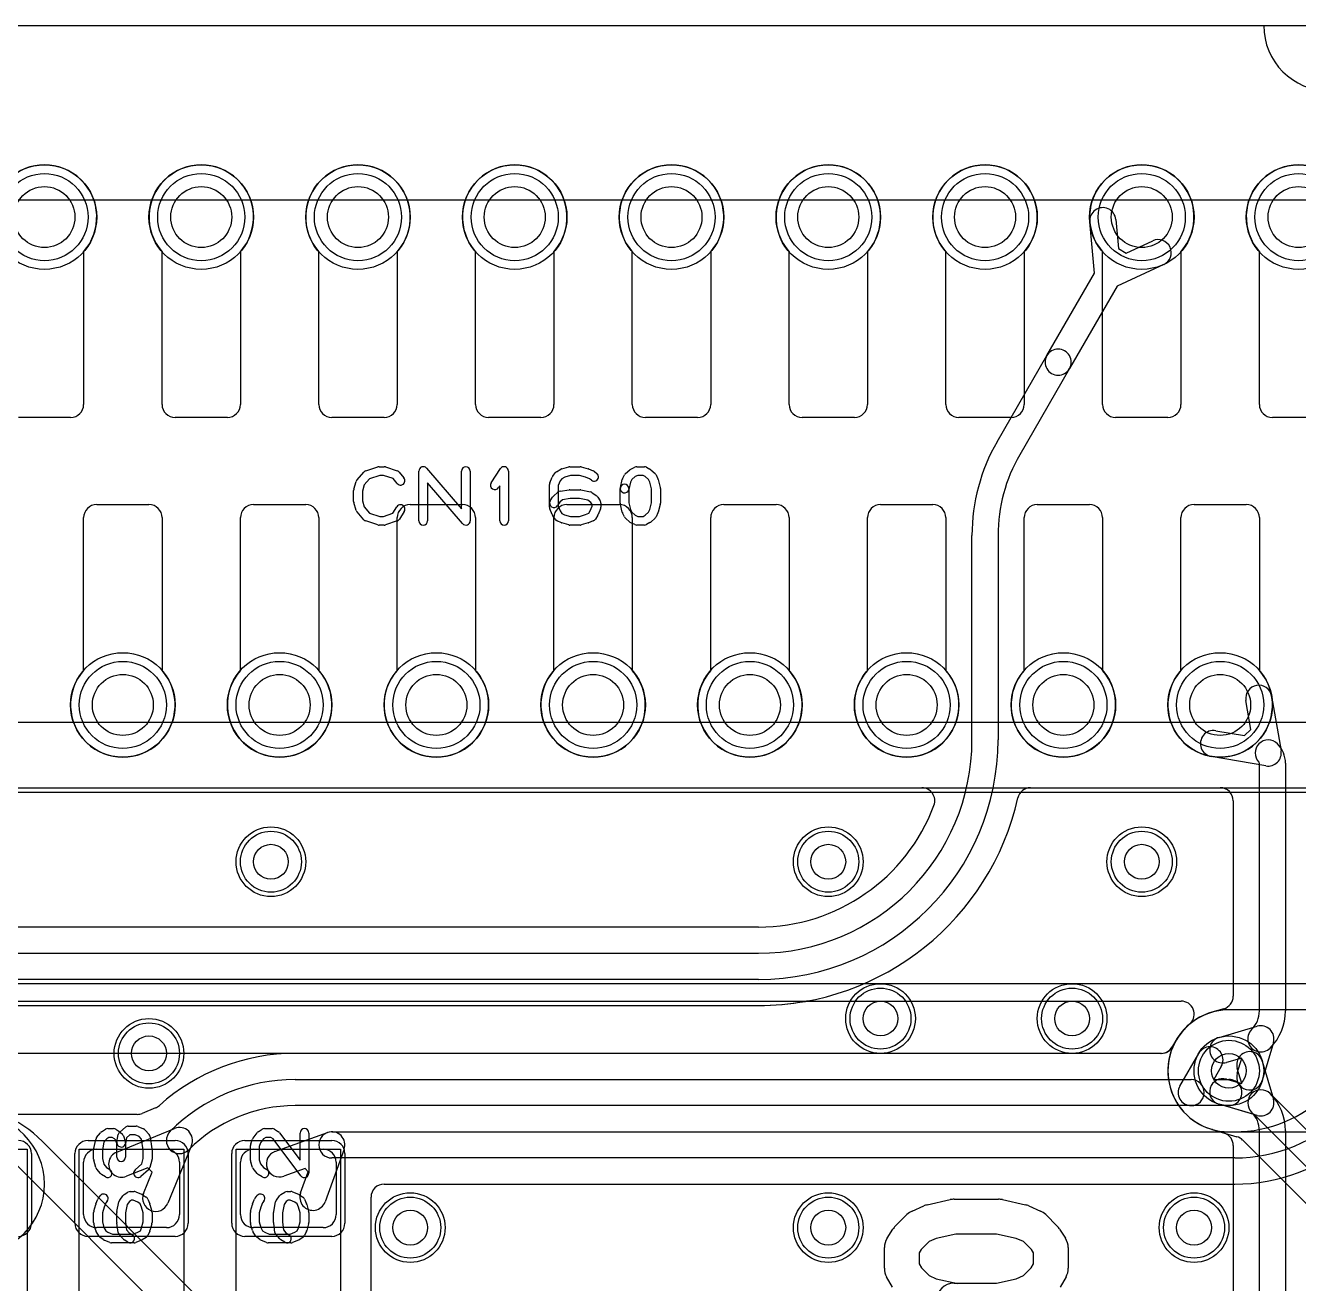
# Model space of a CAD drawing. Extents: x 0 to 20.5, y -0.5 to 20.
# Drawn here: x 7.19 to 14.5, y 12.78 to 20 of the extents above; entities that cross this region are included whole.
import ezdxf

# ---------------------------------------------------------------- set-up
doc = ezdxf.new("R2010")
doc.units = 0
for name, color, linetype in [('Hole', 1, 'CONTINUOUS'), ('L1', 3, 'CONTINUOUS'), ('L2', 3, 'CONTINUOUS'), ('L3', 3, 'CONTINUOUS'), ('L4', 3, 'CONTINUOUS'), ('MetalMask-A', 176, 'CONTINUOUS'), ('Outline', 7, 'CONTINUOUS'), ('PartsArea-A', 111, 'CONTINUOUS'), ('PartsArea-B', 111, 'CONTINUOUS'), ('PartsSilk-A', 221, 'CONTINUOUS'), ('Resist-A', 2, 'CONTINUOUS'), ('Resist-B', 2, 'CONTINUOUS'), ('Silk-A', 140, 'CONTINUOUS')]:
    doc.layers.add(name, color=color, linetype=linetype)

msp = doc.modelspace()

# ---------------------------------------------------------------- linework, layer by layer
at = {"layer": 'Hole'}
for centre, radius in [((7.3, 18.9), 0.175), ((8.2, 18.9), 0.175), ((9.1, 18.9), 0.175), ((10, 18.9), 0.175), ((10.9, 18.9), 0.175), ((11.8, 18.9), 0.175), ((12.7, 18.9), 0.175), ((13.6, 18.9), 0.175), ((14.5, 18.9), 0.175), ((7.75, 16.1), 0.175), ((8.65, 16.1), 0.175), ((9.55, 16.1), 0.175), ((10.45, 16.1), 0.175), ((11.35, 16.1), 0.175), ((12.25, 16.1), 0.175), ((13.15, 16.1), 0.175), ((14.05, 16.1), 0.175), ((8.6, 15.2), 0.1), ((11.8, 15.2), 0.1), ((13.6, 15.2), 0.1), ((12.1, 14.3), 0.1), ((13.2, 14.3), 0.1), ((7.9, 14.1), 0.1), ((14.1, 14), 0.1), ((9.4, 13.1), 0.1), ((11.8, 13.1), 0.1), ((13.9, 13.1), 0.1)]:
    msp.add_circle(centre, radius, dxfattribs=at)
at = {"layer": 'L1'}
for p, q in [((7.525, 18.70157), (7.525, 17.825)), ((7.975, 17.825), (7.975, 18.70157)), ((8.425, 18.70157), (8.425, 17.825)), ((8.875, 17.825), (8.875, 18.70157)), ((9.325, 18.70157), (9.325, 17.825)), ((9.775, 17.825), (9.775, 18.70157)), ((10.225, 18.70157), (10.225, 17.825)), ((10.675, 17.825), (10.675, 18.70157)), ((11.125, 18.70157), (11.125, 17.825)), ((11.575, 17.825), (11.575, 18.70157)), ((12.025, 18.70157), (12.025, 17.825)), ((12.475, 17.825), (12.475, 18.70157)), ((12.925, 18.70157), (12.925, 17.825)), ((13.375, 17.825), (13.375, 18.70157)), ((13.825, 18.70157), (13.825, 17.825)), ((14.275, 17.825), (14.275, 18.70157)), ((7.45, 17.75), (7.15, 17.75)), ((8.35, 17.75), (8.05, 17.75)), ((9.25, 17.75), (8.95, 17.75)), ((10.15, 17.75), (9.85, 17.75)), ((11.05, 17.75), (10.75, 17.75)), ((11.95, 17.75), (11.65, 17.75)), ((12.85, 17.75), (12.55, 17.75)), ((13.75, 17.75), (13.45, 17.75)), ((14.65, 17.75), (14.35, 17.75)), ((7.6, 17.25), (7.9, 17.25)), ((8.5, 17.25), (8.8, 17.25)), ((9.4, 17.25), (9.7, 17.25)), ((10.3, 17.25), (10.6, 17.25)), ((11.2, 17.25), (11.5, 17.25)), ((12.1, 17.25), (12.4, 17.25)), ((13, 17.25), (13.3, 17.25)), ((13.9, 17.25), (14.2, 17.25)), ((7.525, 16.29843), (7.525, 17.175)), ((7.975, 17.175), (7.975, 16.29843)), ((8.425, 16.29843), (8.425, 17.175)), ((8.875, 17.175), (8.875, 16.29843)), ((9.325, 16.29843), (9.325, 17.175)), ((9.775, 17.175), (9.775, 16.29843)), ((10.225, 16.29843), (10.225, 17.175)), ((10.675, 17.175), (10.675, 16.29843)), ((11.125, 16.29843), (11.125, 17.175)), ((11.575, 17.175), (11.575, 16.29843)), ((12.025, 16.29843), (12.025, 17.175)), ((12.475, 17.175), (12.475, 16.29843)), ((12.925, 16.29843), (12.925, 17.175)), ((13.375, 17.175), (13.375, 16.29843)), ((13.825, 16.29843), (13.825, 17.175)), ((14.275, 17.175), (14.275, 16.29843)), ((5.10001, 15.59996), (18.82503, 15.59996)), ((5.10004, 14.4), (13.82606, 14.4)), ((14.9, 14.35004), (14.1, 14.35004)), ((13.7962, 14.17391), (13.7752, 14.13753)), ((13.79685, 14.17501), (13.77521, 14.13752)), ((8.72998, 14.1), (5.10001, 14.1)), ((13.71028, 14.10003), (8.73888, 14.10003)), ((13.71025, 14.10003), (8.73888, 14.10003)), ((13.81854, 13.91249), (13.92679, 14.09999)), ((14.05669, 14.02499), (14.01339, 13.95)), ((8.73888, 13.94999), (13.88348, 13.94999)), ((14.01339, 13.95), (14.1, 13.95)), ((7.83308, 13.75004), (5.8, 13.75004)), ((7.93736, 13.78676), (7.86155, 13.75565)), ((13.88348, 13.79999), (8.73888, 13.79999)), ((14.1, 13.8), (13.88349, 13.79999)), ((7.71458, 13.53315), (8.04652, 13.66937)), ((8.62344, 13.53657), (8.92447, 13.6455)), ((8.94999, 13.64999), (14.13394, 13.64999)), ((7.6, 13.55), (8, 13.55)), ((8.14437, 13.57152), (8.00815, 13.23958)), ((8.5, 13.55), (8.9, 13.55)), ((9.0205, 13.54947), (8.91157, 13.24844)), ((7.525, 13.175), (7.525, 13.475)), ((8.075, 13.475), (8.075, 13.175)), ((8.425, 13.175), (8.425, 13.475)), ((14.13394, 13.49999), (8.94999, 13.49999)), ((8.975, 13.475), (8.975, 13.175)), ((7.89257, 13.44407), (7.77152, 13.39439)), ((7.86939, 13.29652), (7.91907, 13.41757)), ((7.91907, 13.41757), (7.89257, 13.44407)), ((8.79607, 13.43953), (8.67448, 13.39553)), ((8.77053, 13.29948), (8.81453, 13.42107)), ((8.81453, 13.42107), (8.79607, 13.43953)), ((9.25004, 13.34995), (14.13394, 13.34995)), ((9.17504, 12.325), (9.17504, 13.27495)), ((8, 13.1), (7.6, 13.1)), ((8.9, 13.1), (8.5, 13.1))]:
    msp.add_line(p, q, dxfattribs=at)
for centre, radius in [((7.3, 18.9), 0.3), ((8.2, 18.9), 0.3), ((9.1, 18.9), 0.3), ((10, 18.9), 0.3), ((10.9, 18.9), 0.3), ((11.8, 18.9), 0.3), ((12.7, 18.9), 0.3), ((13.6, 18.9), 0.3), ((14.5, 18.9), 0.3), ((7.75, 16.1), 0.3), ((8.65, 16.1), 0.3), ((9.55, 16.1), 0.3), ((10.45, 16.1), 0.3), ((11.35, 16.1), 0.3), ((12.25, 16.1), 0.3), ((13.15, 16.1), 0.3), ((14.05, 16.1), 0.3), ((8.6, 15.2), 0.2), ((11.8, 15.2), 0.2), ((13.6, 15.2), 0.2), ((12.1, 14.3), 0.2), ((13.2, 14.3), 0.2), ((7.9, 14.1), 0.2), ((14.1, 14), 0.2), ((9.4, 13.1), 0.2), ((11.8, 13.1), 0.2), ((13.9, 13.1), 0.2)]:
    msp.add_circle(centre, radius, dxfattribs=at)
for centre, radius, start, end in [((7.3, 18.9), 0.3, -41.409429, -138.590571), ((8.2, 18.9), 0.3, -41.409429, -138.590571), ((9.1, 18.9), 0.3, -41.409429, -138.590571), ((10, 18.9), 0.3, -41.409429, -138.590571), ((10.9, 18.9), 0.3, -41.409429, -138.590571), ((11.8, 18.9), 0.3, -41.409429, -138.590571), ((12.7, 18.9), 0.3, -41.409429, -138.590571), ((13.6, 18.9), 0.3, -41.409429, -138.590571), ((14.5, 18.9), 0.3, -41.409429, -138.590571), ((7.45, 17.825), 0.075, -90, 0), ((8.05, 17.825), 0.075, 180, -90), ((8.35, 17.825), 0.075, -90, 0), ((8.95, 17.825), 0.075, 180, -90), ((9.25, 17.825), 0.075, -90, 0), ((9.85, 17.825), 0.075, 180, -90), ((10.15, 17.825), 0.075, -90, 0), ((10.75, 17.825), 0.075, 180, -90), ((11.05, 17.825), 0.075, -90, 0), ((11.65, 17.825), 0.075, 180, -90), ((11.95, 17.825), 0.075, -90, 0), ((12.55, 17.825), 0.075, 180, -90), ((12.85, 17.825), 0.075, -90, 0), ((13.45, 17.825), 0.075, 180, -90), ((13.75, 17.825), 0.075, -90, 0), ((14.35, 17.825), 0.075, 180, -90), ((7.6, 17.175), 0.075, 90, 180), ((7.9, 17.175), 0.075, 0, 90), ((8.5, 17.175), 0.075, 90, 180), ((8.8, 17.175), 0.075, 0, 90), ((9.4, 17.175), 0.075, 90, 180), ((9.7, 17.175), 0.075, 0, 90), ((10.3, 17.175), 0.075, 90, 180), ((10.6, 17.175), 0.075, 0, 90), ((11.2, 17.175), 0.075, 90, 180), ((11.5, 17.175), 0.075, 0, 90), ((12.1, 17.175), 0.075, 90, 180), ((12.4, 17.175), 0.075, 0, 90), ((13, 17.175), 0.075, 90, 180), ((13.3, 17.175), 0.075, 0, 90), ((13.9, 17.175), 0.075, 90, 180), ((14.2, 17.175), 0.075, 0, 90), ((7.75, 16.1), 0.3, 138.590571, 41.409429), ((8.65, 16.1), 0.3, 138.590571, 41.409429), ((9.55, 16.1), 0.3, 138.590571, 41.409429), ((10.45, 16.1), 0.3, 138.590571, 41.409429), ((11.35, 16.1), 0.3, 138.590571, 41.409429), ((12.25, 16.1), 0.3, 138.590571, 41.409429), ((13.15, 16.1), 0.3, 138.590571, 41.409429), ((14.05, 16.1), 0.3, 138.590571, 41.409429), ((13.82606, 14.325), 0.075, -45, 90), ((14.1, 14), 0.35004, 90, 149.829573), ((14.10001, 14.00001), 0.35005, 130.128517, 149.405657), ((13.82608, 14.32498), 0.07497, -49.869555, -45), ((13.71025, 14.17504), 0.07501, -90, -56.307814), ((13.71028, 14.175), 0.07497, -90, -29.995133), ((13.71027, 14.17501), 0.07497, -56.307813, -29.995133), ((13.73192, 14.2125), 0.07497, -30.978173, -29.485146), ((13.73192, 14.21249), 0.07497, -29.995133, -29.943956), ((13.99054, 14.06042), 0.22505, 149.299525, 149.373749), ((13.73257, 14.2136), 0.07497, -30.70424, -30.173366), ((13.99173, 14.06245), 0.22506, 149.401247, 149.817779), ((13.73356, 14.2153), 0.07497, -30.714714, -29.687058), ((13.99174, 14.06249), 0.075, -30.000728, 150.000728), ((8.73888, 12.93611), 1.16392, 90, 131.981065), ((8.72998, 14.17497), 0.07497, -90, -89.587312), ((8.73888, 12.93612), 1.16391, 90, 90.411541), ((8.73888, 12.93612), 1.01387, 90, 135), ((13.88349, 13.87499), 0.075, 149.999272, -90), ((13.88348, 13.87499), 0.075, -90, 90), ((14.1, 13.875), 0.075, -90, 90.002646), ((14.13394, 14.39836), 0.74837, -90, -44.998917), ((7.83309, 13.82501), 0.07497, -90.007642, -67.690532), ((7.9094, 13.85632), 0.07497, -68.102085, -47.183904), ((8.73888, 12.93612), 0.86387, 90, 135), ((14.13394, 14.39836), 0.89837, -90, -45), ((8.07499, 13.59999), 0.07499, -22.310736, 112.310736), ((8.075, 13.6), 0.075, 135, -45), ((8.94999, 13.57499), 0.075, 90, -90), ((8.94999, 13.57499), 0.075, -19.896937, 109.896937), ((14.13394, 14.39837), 1.04842, -90, -49.205822), ((7.6, 13.475), 0.075, 90, 180), ((7.74305, 13.46377), 0.075, 112.310736, -67.687961), ((8, 13.475), 0.075, 0, 90), ((8.5, 13.475), 0.075, 90, 180), ((8.64896, 13.46605), 0.075, 109.894337, -70.106348), ((8.9, 13.475), 0.075, 0, 90), ((9.25004, 13.27495), 0.075, 90, 180), ((7.93877, 13.26805), 0.075, 157.689264, -22.312039), ((8.84105, 13.27396), 0.075, 160.105663, -19.893652), ((7.6, 13.175), 0.075, 180, -90), ((8, 13.175), 0.075, -90, 0), ((8.5, 13.175), 0.075, 180, -90), ((8.9, 13.175), 0.075, -90, 0)]:
    msp.add_arc(centre, radius, start, end, dxfattribs=at)
at = {"layer": 'L2'}
for p, q in [((1.17497, 15.62496), (18.82503, 15.62496)), ((0.67504, 14.4), (13.82606, 14.4)), ((14.9, 14.35004), (14.1, 14.35004)), ((13.71268, 14.1), (0.675, 14.1)), ((14.292, 14.056), (14.35583, 13.83717)), ((14.17353, 13.92647), (14.148, 14.014)), ((14.086, 13.952), (14.17353, 13.92647)), ((14.33686, 13.8692), (14.33688, 13.8692)), ((14.26283, 13.74417), (14.044, 13.808)), ((14.00563, 13.66292), (14.07098, 13.64384)), ((14.275, 8.19356), (14.275, 13.65644)), ((14.425, 13.65644), (14.425, 8.19356)), ((14.12496, 13.57184), (14.12496, 8.27815))]:
    msp.add_line(p, q, dxfattribs=at)
for centre in [(8.6, 15.2), (11.8, 15.2), (13.6, 15.2), (12.1, 14.3), (13.2, 14.3), (7.9, 14.1), (14.1, 14), (9.4, 13.1), (11.8, 13.1), (13.9, 13.1)]:
    msp.add_circle(centre, 0.2, dxfattribs=at)
for centre, radius, start, end in [((13.82606, 14.325), 0.075, -45, 90), ((14.1, 14), 0.35004, 90, 155.688666), ((14.10001, 14.00001), 0.35005, 130.128517, -106.587305), ((13.82608, 14.32498), 0.07497, -49.869555, -45), ((13.71268, 14.17497), 0.07497, -90, -24.308594), ((14.22, 14.035), 0.075, 16.260205, -163.738689), ((14.065, 13.88), 0.075, 73.739795, -106.261311), ((14.28383, 13.81617), 0.075, 45, -135), ((14.28383, 13.81617), 0.075, -106.260205, 16.260205), ((14.12413, 13.65645), 0.30087, -0.001904, 45), ((6.9, 13.35), 0.40004, -90, 90), ((14.12413, 13.65645), 0.15087, -0.003798, 45.005371), ((13.97928, 13.5925), 0.07497, 73.174847, 73.892945), ((14.06496, 13.88006), 0.22509, -106.513943, -106.237703), ((14.09684, 14.00091), 0.35005, -105.716516, -105.537779), ((13.98299, 13.59142), 0.07497, 73.733376, 74.464025), ((13.98374, 13.59121), 0.07497, 73.191689, 74.328609), ((13.98462, 13.59095), 0.07497, 73.72604, 73.892945), ((14.04997, 13.57187), 0.07497, 33.67523, 73.72604), ((14.04999, 13.57184), 0.07497, 0, 33.702785)]:
    msp.add_arc(centre, radius, start, end, dxfattribs=at)
at = {"layer": 'L3'}
for p, q in [((13.32814, 18.57913), (13.30125, 18.87263)), ((13.45063, 18.88631), (13.46596, 18.71902)), ((13.46596, 18.71902), (13.5103, 18.69343)), ((13.5103, 18.69343), (13.66283, 18.76379)), ((13.05453, 18.10523), (13.32814, 18.57913)), ((13.72567, 18.62759), (13.45804, 18.50414)), ((13.45804, 18.50414), (13.18443, 18.03023)), ((12.76902, 17.6107), (13.05453, 18.10523)), ((13.18443, 18.03023), (12.89892, 17.5357)), ((12.625, 15.9), (12.625, 17.07321)), ((12.775, 17.07321), (12.775, 15.9)), ((14.22632, 15.95989), (14.19783, 16.12544)), ((14.34565, 16.15088), (14.39967, 15.83696)), ((14.02456, 15.95217), (14.19011, 15.92368)), ((14.19011, 15.92368), (14.22632, 15.95989)), ((14.31304, 15.75033), (13.99912, 15.80435)), ((14.275, 14.34356), (14.275, 15.76572)), ((14.425, 15.76572), (14.425, 14.34356)), ((1.17497, 15.62496), (12.33675, 15.62496)), ((12.96126, 15.62496), (14.04999, 15.62496)), ((14.12496, 15.54999), (14.12496, 14.42813)), ((11.4, 14.82504), (4.39001, 14.82504)), ((4.39001, 14.675), (11.4, 14.675)), ((11.4, 14.525), (4.39001, 14.525)), ((11.68196, 14.4), (13.82607, 14.4)), ((4.39001, 14.37496), (11.4, 14.37496)), ((4.39001, 14.37496), (11.4, 14.37496)), ((14.07098, 14.35616), (14.00199, 14.33604)), ((14.044, 14.192), (14.26283, 14.25583)), ((14.35583, 14.16283), (14.292, 13.944)), ((14.33688, 14.1308), (14.33686, 14.1308)), ((13.71268, 14.1), (3.99391, 14.1)), ((14.17353, 14.07353), (14.086, 14.048)), ((14.148, 13.986), (14.17353, 14.07353)), ((14.1, 13.64994), (14.9, 13.64994))]:
    msp.add_line(p, q, dxfattribs=at)
for centre, radius in [((13.6, 18.9), 0.3), ((14.05, 16.1), 0.3), ((8.6, 15.2), 0.2), ((11.8, 15.2), 0.2), ((13.6, 15.2), 0.2), ((12.1, 14.3), 0.2), ((13.2, 14.3), 0.2), ((7.9, 14.1), 0.2), ((14.1, 14), 0.2), ((9.4, 13.1), 0.2), ((11.8, 13.1), 0.2), ((13.9, 13.1), 0.2)]:
    msp.add_circle(centre, radius, dxfattribs=at)
for centre, radius, start, end in [((13.37594, 18.87947), 0.075, 5.232468, -174.765673), ((13.69425, 18.69569), 0.075, -65.232329, 114.763709), ((13.11948, 18.06773), 0.075, -30.000728, 150.000611), ((13.11948, 18.06773), 0.075, 149.999272, -30.000449), ((13.7, 17.07321), 1.075, 150.000533, 180), ((13.7, 17.07321), 0.925, 150.000738, 180), ((14.27174, 16.13816), 0.075, 9.765013, -170.236052), ((14.01184, 15.87826), 0.075, 80.234987, -99.763948), ((11.4, 15.9), 1.225, -90, 0), ((11.4, 15.9), 1.375, -90, 0), ((14.32576, 15.82424), 0.075, 45.005402, -134.995104), ((14.26725, 15.76572), 0.15775, 0, 45.005136), ((14.32576, 15.82424), 0.075, -99.765013, 9.765013), ((14.26725, 15.76572), 0.00775, 0, 45), ((12.33675, 15.54999), 0.07497, -20.487172, 90), ((12.96126, 15.54999), 0.07497, 90, 167.363423), ((14.04999, 15.54999), 0.07497, 0, 90), ((11.40001, 15.9), 1.52504, -90.000376, -12.635941), ((11.40001, 15.90001), 1.07497, -90.000533, -20.488485), ((11.68195, 14.32503), 0.07497, 89.992358, 100.148316), ((13.82607, 14.325), 0.075, -45.010804, 90), ((14.04999, 14.42813), 0.07497, -73.740712, 0), ((11.4, 15.9), 1.52504, -90, -79.850403), ((14.1, 14), 0.35004, 106.259943, 155.688666), ((14.12413, 14.34355), 0.15087, -45, 0.003798), ((14.12413, 14.34355), 0.30087, -45, 0.001904), ((14.1, 13.99999), 0.35005, 130.126211, -90), ((13.82608, 14.32497), 0.07497, -49.869555, -45), ((14.28383, 14.18383), 0.075, -16.260205, 106.260205), ((14.065, 14.12), 0.075, 106.260205, -73.738689), ((14.28383, 14.18383), 0.075, 134.989196, -45), ((13.71268, 14.17497), 0.07497, -90, -24.308594), ((14.22, 13.965), 0.075, 163.739795, -16.261311), ((6.9, 13.35), 0.40004, -90, 90)]:
    msp.add_arc(centre, radius, start, end, dxfattribs=at)
at = {"layer": 'L4'}
for p, q in [((7.525, 18.70157), (7.525, 17.825)), ((7.975, 17.825), (7.975, 18.70157)), ((8.425, 18.70157), (8.425, 17.825)), ((8.875, 17.825), (8.875, 18.70157)), ((9.325, 18.70157), (9.325, 17.825)), ((9.775, 17.825), (9.775, 18.70157)), ((10.225, 18.70157), (10.225, 17.825)), ((10.675, 17.825), (10.675, 18.70157)), ((11.125, 18.70157), (11.125, 17.825)), ((11.575, 17.825), (11.575, 18.70157)), ((12.025, 18.70157), (12.025, 17.825)), ((12.475, 17.825), (12.475, 18.70157)), ((12.925, 18.70157), (12.925, 17.825)), ((13.375, 17.825), (13.375, 18.70157)), ((13.825, 18.70157), (13.825, 17.825)), ((14.275, 17.825), (14.275, 18.70157)), ((7.45, 17.75), (7.15, 17.75)), ((8.35, 17.75), (8.05, 17.75)), ((9.25, 17.75), (8.95, 17.75)), ((10.15, 17.75), (9.85, 17.75)), ((11.05, 17.75), (10.75, 17.75)), ((11.95, 17.75), (11.65, 17.75)), ((12.85, 17.75), (12.55, 17.75)), ((13.75, 17.75), (13.45, 17.75)), ((14.65, 17.75), (14.35, 17.75)), ((7.6, 17.25), (7.9, 17.25)), ((8.5, 17.25), (8.8, 17.25)), ((9.4, 17.25), (9.7, 17.25)), ((10.3, 17.25), (10.6, 17.25)), ((11.2, 17.25), (11.5, 17.25)), ((12.1, 17.25), (12.4, 17.25)), ((13, 17.25), (13.3, 17.25)), ((13.9, 17.25), (14.2, 17.25)), ((7.525, 16.29843), (7.525, 17.175)), ((7.975, 17.175), (7.975, 16.29843)), ((8.425, 16.29843), (8.425, 17.175)), ((8.875, 17.175), (8.875, 16.29843)), ((9.325, 16.29843), (9.325, 17.175)), ((9.775, 17.175), (9.775, 16.29843)), ((10.225, 16.29843), (10.225, 17.175)), ((10.675, 17.175), (10.675, 16.29843)), ((11.125, 16.29843), (11.125, 17.175)), ((11.575, 17.175), (11.575, 16.29843)), ((12.025, 16.29843), (12.025, 17.175)), ((12.475, 17.175), (12.475, 16.29843)), ((12.925, 16.29843), (12.925, 17.175)), ((13.375, 17.175), (13.375, 16.29843)), ((13.825, 16.29843), (13.825, 17.175)), ((14.275, 17.175), (14.275, 16.29843)), ((1.17497, 15.59996), (18.82503, 15.59996)), ((0.67504, 14.4), (13.82606, 14.4)), ((14.9, 14.35004), (14.1, 14.35004)), ((13.71268, 14.1), (0.675, 14.1)), ((14.292, 14.056), (14.35046, 13.8556)), ((14.17354, 13.92646), (14.148, 14.014)), ((14.086, 13.952), (14.17354, 13.92646)), ((14.35046, 13.8556), (15.6735, 12.53255)), ((14.2444, 13.74954), (14.044, 13.808)), ((15.56744, 12.42649), (14.2444, 13.74954)), ((13.34856, 7.53434), (7.2879, 13.595)), ((14.00369, 13.66347), (14.14648, 13.62181)), ((14.17961, 13.60213), (16.79798, 10.98377)), ((7.14645, 13.45355), (13.20711, 7.39289))]:
    msp.add_line(p, q, dxfattribs=at)
for centre, radius in [((7.3, 18.9), 0.3), ((8.2, 18.9), 0.3), ((9.1, 18.9), 0.3), ((10, 18.9), 0.3), ((10.9, 18.9), 0.3), ((11.8, 18.9), 0.3), ((12.7, 18.9), 0.3), ((13.6, 18.9), 0.3), ((14.5, 18.9), 0.3), ((7.75, 16.1), 0.3), ((8.65, 16.1), 0.3), ((9.55, 16.1), 0.3), ((10.45, 16.1), 0.3), ((11.35, 16.1), 0.3), ((12.25, 16.1), 0.3), ((13.15, 16.1), 0.3), ((14.05, 16.1), 0.3), ((8.6, 15.2), 0.2), ((11.8, 15.2), 0.2), ((13.6, 15.2), 0.2), ((12.1, 14.3), 0.2), ((13.2, 14.3), 0.2), ((7.9, 14.1), 0.2), ((14.1, 14), 0.2), ((9.4, 13.1), 0.2), ((11.8, 13.1), 0.2), ((13.9, 13.1), 0.2)]:
    msp.add_circle(centre, radius, dxfattribs=at)
for centre, radius, start, end in [((7.3, 18.9), 0.3, -41.409429, -138.590571), ((8.2, 18.9), 0.3, -41.409429, -138.590571), ((9.1, 18.9), 0.3, -41.409429, -138.590571), ((10, 18.9), 0.3, -41.409429, -138.590571), ((10.9, 18.9), 0.3, -41.409429, -138.590571), ((11.8, 18.9), 0.3, -41.409429, -138.590571), ((12.7, 18.9), 0.3, -41.409429, -138.590571), ((13.6, 18.9), 0.3, -41.409429, -138.590571), ((14.5, 18.9), 0.3, -41.409429, -138.590571), ((7.45, 17.825), 0.075, -90, 0), ((8.05, 17.825), 0.075, 180, -90), ((8.35, 17.825), 0.075, -90, 0), ((8.95, 17.825), 0.075, 180, -90), ((9.25, 17.825), 0.075, -90, 0), ((9.85, 17.825), 0.075, 180, -90), ((10.15, 17.825), 0.075, -90, 0), ((10.75, 17.825), 0.075, 180, -90), ((11.05, 17.825), 0.075, -90, 0), ((11.65, 17.825), 0.075, 180, -90), ((11.95, 17.825), 0.075, -90, 0), ((12.55, 17.825), 0.075, 180, -90), ((12.85, 17.825), 0.075, -90, 0), ((13.45, 17.825), 0.075, 180, -90), ((13.75, 17.825), 0.075, -90, 0), ((14.35, 17.825), 0.075, 180, -90), ((7.6, 17.175), 0.075, 90, 180), ((7.9, 17.175), 0.075, 0, 90), ((8.5, 17.175), 0.075, 90, 180), ((8.8, 17.175), 0.075, 0, 90), ((9.4, 17.175), 0.075, 90, 180), ((9.7, 17.175), 0.075, 0, 90), ((10.3, 17.175), 0.075, 90, 180), ((10.6, 17.175), 0.075, 0, 90), ((11.2, 17.175), 0.075, 90, 180), ((11.5, 17.175), 0.075, 0, 90), ((12.1, 17.175), 0.075, 90, 180), ((12.4, 17.175), 0.075, 0, 90), ((13, 17.175), 0.075, 90, 180), ((13.3, 17.175), 0.075, 0, 90), ((13.9, 17.175), 0.075, 90, 180), ((14.2, 17.175), 0.075, 0, 90), ((7.75, 16.1), 0.3, 138.590571, 41.409429), ((8.65, 16.1), 0.3, 138.590571, 41.409429), ((9.55, 16.1), 0.3, 138.590571, 41.409429), ((10.45, 16.1), 0.3, 138.590571, 41.409429), ((11.35, 16.1), 0.3, 138.590571, 41.409429), ((12.25, 16.1), 0.3, 138.590571, 41.409429), ((13.15, 16.1), 0.3, 138.590571, 41.409429), ((14.05, 16.1), 0.3, 138.590571, 41.409429), ((13.82606, 14.325), 0.075, -45, 90), ((14.1, 14), 0.35004, 90, 155.688666), ((14.10001, 14.00001), 0.35005, 130.128517, -106.587305), ((13.82608, 14.32498), 0.07497, -49.869555, -45), ((13.71268, 14.17497), 0.07497, -90, -24.308594), ((14.22, 14.035), 0.075, 16.260205, -163.73698), ((14.065, 13.88), 0.075, 73.739795, -106.26302), ((6.7929, 13.1), 0.70004, 45, 90.000818), ((13.97928, 13.5925), 0.07497, 73.406896, 73.892945), ((14.06497, 13.88009), 0.22511, -106.591491, -106.241879), ((13.98104, 13.59199), 0.07497, 73.382741, 73.757525), ((14.10258, 13.99928), 0.35007, -106.615373, -106.408752), ((14.12603, 13.54968), 0.07497, 44.994596, 74.171125), ((14.1266, 13.54912), 0.07497, 45, 45.605253)]:
    msp.add_arc(centre, radius, start, end, dxfattribs=at)
at = {"layer": 'MetalMask-A'}
for p, q in [((7.6, 13.55), (8, 13.55)), ((8.5, 13.55), (8.9, 13.55)), ((7.525, 13.175), (7.525, 13.475)), ((8.075, 13.475), (8.075, 13.175)), ((8.425, 13.175), (8.425, 13.475)), ((8.975, 13.475), (8.975, 13.175)), ((8, 13.1), (7.6, 13.1)), ((8.9, 13.1), (8.5, 13.1))]:
    msp.add_line(p, q, dxfattribs=at)
for centre, start, end in [((7.6, 13.475), 90, 180), ((8, 13.475), 0, 90), ((8.5, 13.475), 90, 180), ((8.9, 13.475), 0, 90), ((7.6, 13.175), 180, -90), ((8, 13.175), -90, 0), ((8.5, 13.175), 180, -90), ((8.9, 13.175), -90, 0)]:
    msp.add_arc(centre, 0.075, start, end, dxfattribs=at)
at = {"layer": 'Outline'}
msp.add_line((5.7, 20), (14.3, 20), dxfattribs=at)
msp.add_arc((14.675, 20), 0.375, 180, 0, dxfattribs=at)
at = {"layer": 'PartsArea-A'}
for p, q in [((1, 20), (19, 20)), ((20, 14.5), (0, 14.5)), ((6.6, 13.55), (7.2, 13.55)), ((7.2, 13.55), (7.2, 12.25)), ((7.5, 12.25), (7.5, 13.55)), ((7.5, 13.55), (8.1, 13.55)), ((8.1, 13.55), (8.1, 12.25)), ((8.4, 12.25), (8.4, 13.55)), ((8.4, 13.55), (9, 13.55)), ((9, 13.55), (9, 12.25))]:
    msp.add_line(p, q, dxfattribs=at)
at = {"layer": 'PartsArea-B'}
for p, q in [((1, 20), (19, 20)), ((20, 14.5), (0, 14.5))]:
    msp.add_line(p, q, dxfattribs=at)
at = {"layer": 'PartsSilk-A'}
for p, q in [((9.09508, 17.39239), (9.13397, 17.43683)), ((9.16702, 17.39868), (9.13618, 17.36344)), ((9.14516, 17.44418), (9.2146, 17.4664)), ((9.22612, 17.41759), (9.16702, 17.39868)), ((9.22222, 17.46759), (9.25, 17.46759)), ((9.24594, 17.41759), (9.22612, 17.41759)), ((9.30202, 17.3989), (9.24594, 17.41759)), ((9.2579, 17.46631), (9.32457, 17.44409)), ((9.32523, 17.37104), (9.30202, 17.3989)), ((9.33588, 17.43637), (9.36365, 17.40304)), ((9.45, 17.15741), (9.45, 17.44259)), ((9.49398, 17.45886), (9.69444, 17.22499)), ((9.69444, 17.22499), (9.69444, 17.44259)), ((9.74444, 17.44259), (9.74444, 17.15741)), ((9.86513, 17.3747), (9.91791, 17.45618)), ((9.96389, 17.44259), (9.96389, 17.15741)), ((10.20192, 17.37442), (10.21581, 17.40776)), ((10.21889, 17.41315), (10.23278, 17.43167)), ((10.24004, 17.43818), (10.26504, 17.45299)), ((10.2698, 17.39769), (10.26077, 17.38565)), ((10.28775, 17.40833), (10.2698, 17.39769)), ((10.27091, 17.45552), (10.3098, 17.46663)), ((10.32017, 17.41759), (10.28775, 17.40833)), ((10.31667, 17.46759), (10.375, 17.46759)), ((10.3715, 17.41759), (10.32017, 17.41759)), ((10.40579, 17.40779), (10.3715, 17.41759)), ((10.38187, 17.46663), (10.42076, 17.45552)), ((10.42895, 17.39853), (10.40579, 17.40779)), ((10.42317, 17.45469), (10.45095, 17.44358)), ((10.43994, 17.38974), (10.42895, 17.39853)), ((10.45729, 17.43989), (10.47118, 17.42878)), ((10.61931, 17.39822), (10.63042, 17.42044)), ((10.63617, 17.42795), (10.66117, 17.45017)), ((10.6666, 17.45384), (10.68882, 17.46495)), ((10.69192, 17.4106), (10.67299, 17.39377)), ((10.7059, 17.41759), (10.69192, 17.4106)), ((10.7, 17.46759), (10.74444, 17.46759)), ((10.7378, 17.41759), (10.7059, 17.41759)), ((10.74923, 17.41106), (10.7378, 17.41759)), ((10.76868, 17.39377), (10.74923, 17.41106)), ((10.75684, 17.4643), (10.77629, 17.45319)), ((10.7805, 17.45017), (10.8055, 17.42795)), ((10.81125, 17.42044), (10.82236, 17.39822)), ((9.075, 17.26852), (9.075, 17.33148)), ((9.07614, 17.33894), (9.09003, 17.38339)), ((9.13618, 17.36344), (9.125, 17.32766)), ((9.125, 17.32766), (9.125, 17.27234)), ((9.70046, 17.14114), (9.5, 17.37501)), ((9.5, 17.37501), (9.5, 17.15741)), ((9.91389, 17.35801), (9.90709, 17.34752)), ((9.91389, 17.15741), (9.91389, 17.35801)), ((10.2, 17.23519), (10.2, 17.36481)), ((10.26077, 17.38565), (10.25, 17.35981)), ((10.25, 17.35981), (10.25, 17.24019)), ((10.26041, 17.32661), (10.31319, 17.33402)), ((10.31667, 17.33426), (10.375, 17.33426)), ((10.3799, 17.33377), (10.43546, 17.32266)), ((10.60556, 17.25741), (10.60556, 17.34259)), ((10.60631, 17.34865), (10.61742, 17.3931)), ((10.66526, 17.37831), (10.65481, 17.33653)), ((10.65556, 17.34259), (10.65556, 17.26049)), ((10.67299, 17.39377), (10.66526, 17.37831)), ((10.77641, 17.37831), (10.76868, 17.39377)), ((10.78611, 17.33951), (10.77641, 17.37831)), ((10.78611, 17.26049), (10.78611, 17.33951)), ((10.82425, 17.3931), (10.83536, 17.34865)), ((10.83611, 17.34259), (10.83611, 17.25741)), ((9.09003, 17.21661), (9.07614, 17.26106)), ((9.125, 17.27234), (9.13618, 17.23656)), ((10.2038, 17.27066), (10.21769, 17.29288)), ((10.22228, 17.29832), (10.24728, 17.32054)), ((10.25818, 17.26333), (10.2462, 17.24416)), ((10.27485, 17.27814), (10.25818, 17.26333)), ((10.31842, 17.28426), (10.27485, 17.27814)), ((10.37252, 17.28426), (10.31842, 17.28426)), ((10.42017, 17.27473), (10.37252, 17.28426)), ((10.43687, 17.26236), (10.42017, 17.27473)), ((10.44444, 17.25024), (10.43687, 17.26236)), ((10.44444, 17.24019), (10.44444, 17.25024)), ((10.44544, 17.31824), (10.47044, 17.29972)), ((10.47676, 17.29287), (10.49064, 17.27065)), ((10.49444, 17.25741), (10.49444, 17.23519)), ((10.61742, 17.2069), (10.60631, 17.25135)), ((10.65556, 17.26049), (10.66526, 17.22169)), ((10.77641, 17.22169), (10.78611, 17.26049)), ((10.83536, 17.25135), (10.82425, 17.2069)), ((9.13397, 17.16317), (9.09508, 17.20761)), ((9.13618, 17.23656), (9.16702, 17.20132)), ((9.16702, 17.20132), (9.22612, 17.18241)), ((9.22612, 17.18241), (9.24594, 17.18241)), ((9.24594, 17.18241), (9.30023, 17.2005)), ((9.30023, 17.2005), (9.32324, 17.23732)), ((9.36564, 17.21082), (9.33787, 17.16638)), ((10.21581, 17.19224), (10.20192, 17.22558)), ((10.23158, 17.16638), (10.21769, 17.1886)), ((10.25, 17.24019), (10.26118, 17.21336)), ((10.26118, 17.21336), (10.26992, 17.19937)), ((10.26992, 17.19937), (10.28633, 17.19208)), ((10.28633, 17.19208), (10.32017, 17.18241)), ((10.32017, 17.18241), (10.3715, 17.18241)), ((10.3715, 17.18241), (10.40579, 17.19221)), ((10.40579, 17.19221), (10.4248, 17.19981)), ((10.4248, 17.19981), (10.43327, 17.21336)), ((10.43327, 17.21336), (10.44444, 17.24019)), ((10.47676, 17.1886), (10.46287, 17.16638)), ((10.49252, 17.22558), (10.47864, 17.19224)), ((10.63042, 17.17956), (10.61931, 17.20178)), ((10.66526, 17.22169), (10.67299, 17.20623)), ((10.67299, 17.20623), (10.69192, 17.1894)), ((10.69192, 17.1894), (10.7059, 17.18241)), ((10.7059, 17.18241), (10.7378, 17.18241)), ((10.7378, 17.18241), (10.74923, 17.18894)), ((10.74923, 17.18894), (10.76868, 17.20623)), ((10.76868, 17.20623), (10.77641, 17.22169)), ((10.82236, 17.20178), (10.81125, 17.17956)), ((9.2146, 17.1336), (9.14516, 17.15582)), ((9.25, 17.13241), (9.22222, 17.13241)), ((9.32457, 17.15591), (9.2579, 17.13369)), ((10.26763, 17.14567), (10.24263, 17.15678)), ((10.3098, 17.13337), (10.27091, 17.14448)), ((10.375, 17.13241), (10.31667, 17.13241)), ((10.42076, 17.14448), (10.38187, 17.13337)), ((10.45095, 17.15642), (10.42317, 17.14531)), ((10.66117, 17.14983), (10.63617, 17.17205)), ((10.68882, 17.13505), (10.6666, 17.14616)), ((10.74444, 17.13241), (10.7, 17.13241)), ((10.77629, 17.14681), (10.75684, 17.1357)), ((10.8055, 17.17205), (10.7805, 17.14983)), ((7.66296, 13.66806), (7.6963, 13.66806)), ((7.73215, 13.64838), (7.76548, 13.67615)), ((7.78148, 13.68194), (7.82593, 13.68194)), ((7.83554, 13.68002), (7.86887, 13.66614)), ((8.56296, 13.66806), (8.60741, 13.66806)), ((7.58295, 13.55376), (7.59406, 13.60654)), ((7.599, 13.61701), (7.62122, 13.64479)), ((7.62749, 13.65037), (7.64971, 13.66426)), ((7.6576, 13.61023), (7.64176, 13.59042)), ((7.67013, 13.61806), (7.6576, 13.61023)), ((7.68913, 13.61806), (7.67013, 13.61806)), ((7.70285, 13.60948), (7.68913, 13.61806)), ((7.70803, 13.6043), (7.70285, 13.60948)), ((7.71574, 13.5831), (7.70803, 13.6043)), ((7.70955, 13.66426), (7.73177, 13.65037)), ((7.71613, 13.59188), (7.72354, 13.63355)), ((7.7362, 13.64685), (7.74731, 13.63574)), ((7.75313, 13.6266), (7.76424, 13.59604)), ((7.77117, 13.61581), (7.76535, 13.58312)), ((7.79053, 13.63194), (7.77117, 13.61581)), ((7.82093, 13.63194), (7.79053, 13.63194)), ((7.84437, 13.62218), (7.82093, 13.63194)), ((7.85795, 13.60691), (7.84437, 13.62218)), ((7.86759, 13.54662), (7.85795, 13.60691)), ((7.87795, 13.65967), (7.90017, 13.63467)), ((7.90617, 13.62201), (7.91728, 13.55256)), ((8.4842, 13.58011), (8.49531, 13.60789)), ((8.4983, 13.61331), (8.52052, 13.64387)), ((8.52749, 13.65037), (8.54971, 13.66426)), ((8.55811, 13.61054), (8.54057, 13.58643)), ((8.57013, 13.61806), (8.55811, 13.61054)), ((8.60024, 13.61806), (8.57013, 13.61806)), ((8.61244, 13.61043), (8.60024, 13.61806)), ((8.77261, 13.39747), (8.61244, 13.61043)), ((8.62066, 13.66426), (8.64288, 13.65037)), ((8.64961, 13.6442), (8.76759, 13.48733)), ((8.76759, 13.48733), (8.76759, 13.64306)), ((8.81759, 13.64306), (8.81759, 13.4125)), ((7.58241, 13.49306), (7.58241, 13.54861)), ((7.64176, 13.59042), (7.63241, 13.54601)), ((7.63241, 13.54601), (7.63241, 13.49634)), ((7.71574, 13.50417), (7.71574, 13.5831)), ((7.76574, 13.5875), (7.76574, 13.50417)), ((7.86759, 13.49634), (7.86759, 13.54662)), ((7.91759, 13.54861), (7.91759, 13.49306)), ((8.48241, 13.48472), (8.48241, 13.57083)), ((8.54057, 13.58643), (8.53241, 13.56602)), ((8.53241, 13.56602), (8.53241, 13.48912)), ((7.59436, 13.44495), (7.58325, 13.48662)), ((7.63241, 13.49634), (7.64115, 13.46356)), ((7.64115, 13.46356), (7.65704, 13.44568)), ((7.82058, 13.43131), (7.85929, 13.46519)), ((7.85929, 13.46519), (7.86759, 13.49634)), ((7.91675, 13.48662), (7.90564, 13.44495)), ((8.49503, 13.44563), (8.48392, 13.47618)), ((8.53241, 13.48912), (8.54061, 13.46658)), ((8.54061, 13.46658), (8.5576, 13.44533)), ((7.62205, 13.40978), (7.59983, 13.43478)), ((7.64971, 13.3913), (7.62749, 13.40519)), ((7.65704, 13.44568), (7.67621, 13.4337)), ((7.89794, 13.43258), (7.8535, 13.39369)), ((8.52122, 13.41077), (8.499, 13.43855)), ((8.54971, 13.3913), (8.52749, 13.40519)), ((8.5576, 13.44533), (8.57621, 13.4337)), ((7.75713, 13.28926), (7.77935, 13.30314)), ((7.79259, 13.30694), (7.81481, 13.30694)), ((7.82442, 13.30502), (7.85776, 13.29114)), ((8.65713, 13.28926), (8.67935, 13.30314)), ((8.69259, 13.30694), (8.71481, 13.30694)), ((8.72442, 13.30502), (8.75776, 13.29114)), ((7.58337, 13.19437), (7.59448, 13.23326)), ((7.59531, 13.23567), (7.60642, 13.26345)), ((7.61011, 13.26979), (7.62122, 13.28368)), ((7.65147, 13.24145), (7.64221, 13.21829)), ((7.66026, 13.25244), (7.65147, 13.24145)), ((7.71623, 13.1924), (7.72734, 13.24796)), ((7.73176, 13.25794), (7.75028, 13.28294)), ((7.77527, 13.23267), (7.76574, 13.18502)), ((7.78764, 13.24937), (7.77527, 13.23267)), ((7.79976, 13.25694), (7.78764, 13.24937)), ((7.80981, 13.25694), (7.79976, 13.25694)), ((7.83664, 13.24577), (7.80981, 13.25694)), ((7.85019, 13.2373), (7.83664, 13.24577)), ((7.85779, 13.21829), (7.85019, 13.2373)), ((7.8614, 13.28926), (7.88362, 13.27537)), ((7.89358, 13.26345), (7.90469, 13.23567)), ((7.90552, 13.23326), (7.91663, 13.19437)), ((8.48337, 13.19437), (8.49448, 13.23326)), ((8.49531, 13.23567), (8.50642, 13.26345)), ((8.51011, 13.26979), (8.52122, 13.28368)), ((8.55147, 13.24145), (8.54221, 13.21829)), ((8.56026, 13.25244), (8.55147, 13.24145)), ((8.61623, 13.1924), (8.62734, 13.24796)), ((8.63176, 13.25794), (8.65028, 13.28294)), ((8.67527, 13.23267), (8.66574, 13.18502)), ((8.68764, 13.24937), (8.67527, 13.23267)), ((8.69976, 13.25694), (8.68764, 13.24937)), ((8.70981, 13.25694), (8.69976, 13.25694)), ((8.73664, 13.24577), (8.70981, 13.25694)), ((8.75019, 13.2373), (8.73664, 13.24577)), ((8.75779, 13.21829), (8.75019, 13.2373)), ((8.7614, 13.28926), (8.78362, 13.27537)), ((8.79358, 13.26345), (8.80469, 13.23567)), ((8.80552, 13.23326), (8.81663, 13.19437)), ((7.58241, 13.12917), (7.58241, 13.1875)), ((7.64221, 13.21829), (7.63241, 13.184)), ((7.63241, 13.184), (7.63241, 13.13267)), ((7.71574, 13.12917), (7.71574, 13.1875)), ((7.76574, 13.18502), (7.76574, 13.13092)), ((7.86759, 13.184), (7.85779, 13.21829)), ((7.86759, 13.13267), (7.86759, 13.184)), ((7.91759, 13.1875), (7.91759, 13.12917)), ((8.48241, 13.12917), (8.48241, 13.1875)), ((8.54221, 13.21829), (8.53241, 13.184)), ((8.53241, 13.184), (8.53241, 13.13267)), ((8.61574, 13.12917), (8.61574, 13.1875)), ((8.66574, 13.18502), (8.66574, 13.13092)), ((8.76759, 13.184), (8.75779, 13.21829)), ((8.76759, 13.13267), (8.76759, 13.184)), ((8.81759, 13.1875), (8.81759, 13.12917)), ((7.59448, 13.08341), (7.58337, 13.1223)), ((7.63241, 13.13267), (7.64167, 13.10025)), ((7.64167, 13.10025), (7.65231, 13.0823)), ((7.72339, 13.07291), (7.71598, 13.12569)), ((7.76574, 13.13092), (7.77186, 13.08735)), ((7.77186, 13.08735), (7.78667, 13.07068)), ((7.85063, 13.08242), (7.85792, 13.09883)), ((7.85792, 13.09883), (7.86759, 13.13267)), ((7.91663, 13.1223), (7.90552, 13.08341)), ((8.49448, 13.08341), (8.48337, 13.1223)), ((8.53241, 13.13267), (8.54167, 13.10025)), ((8.54167, 13.10025), (8.55231, 13.0823)), ((8.62339, 13.07291), (8.61598, 13.12569)), ((8.66574, 13.13092), (8.67186, 13.08735)), ((8.67186, 13.08735), (8.68667, 13.07068)), ((8.75063, 13.08242), (8.75792, 13.09883)), ((8.75792, 13.09883), (8.76759, 13.13267)), ((8.81663, 13.1223), (8.80552, 13.08341)), ((7.61182, 13.05254), (7.59701, 13.07754)), ((7.63685, 13.03139), (7.61833, 13.04528)), ((7.67558, 13.01442), (7.64224, 13.02831)), ((7.65231, 13.0823), (7.66435, 13.07327)), ((7.66435, 13.07327), (7.69019, 13.0625)), ((7.81481, 13.0125), (7.68519, 13.0125)), ((7.69019, 13.0625), (7.80981, 13.0625)), ((7.75168, 13.03478), (7.72946, 13.05978)), ((7.77934, 13.0163), (7.75712, 13.03019)), ((7.78667, 13.07068), (7.80584, 13.0587)), ((7.80981, 13.0625), (7.83664, 13.07368)), ((7.85776, 13.02831), (7.82442, 13.01442)), ((7.83664, 13.07368), (7.85063, 13.08242)), ((7.88362, 13.04408), (7.8614, 13.03019)), ((7.90433, 13.08013), (7.89322, 13.05513)), ((8.51182, 13.05254), (8.49701, 13.07754)), ((8.53685, 13.03139), (8.51833, 13.04528)), ((8.57558, 13.01442), (8.54224, 13.02831)), ((8.55231, 13.0823), (8.56435, 13.07327)), ((8.56435, 13.07327), (8.59019, 13.0625)), ((8.71481, 13.0125), (8.58519, 13.0125)), ((8.59019, 13.0625), (8.70981, 13.0625)), ((8.65168, 13.03478), (8.62946, 13.05978)), ((8.67934, 13.0163), (8.65712, 13.03019)), ((8.68667, 13.07068), (8.70584, 13.0587)), ((8.70981, 13.0625), (8.73664, 13.07368)), ((8.75776, 13.02831), (8.72442, 13.01442)), ((8.73664, 13.07368), (8.75063, 13.08242)), ((8.78362, 13.04408), (8.7614, 13.03019)), ((8.80433, 13.08013), (8.79322, 13.05513))]:
    msp.add_line(p, q, dxfattribs=at)
for centre, start, end in [((9.15278, 17.42037), 107.746418, 138.811918), ((9.22222, 17.44259), 90, 107.746418), ((9.25, 17.44259), 71.579545, 90), ((9.31667, 17.42037), 39.790899, 71.579545), ((9.34444, 17.38704), -140.209101, 39.800498), ((9.475, 17.44259), 40.603781, 180), ((9.71944, 17.44259), 0, 180), ((9.93889, 17.44259), 0, 147.066193), ((10.23889, 17.39815), 143.130102, 157.394238), ((10.25278, 17.41667), 120.637524, 143.130102), ((10.27778, 17.43148), 105.948544, 120.637524), ((10.31667, 17.44259), 90, 105.948544), ((10.375, 17.44259), 74.051456, 90), ((10.41389, 17.43148), 68.207103, 74.051456), ((10.45556, 17.40926), -128.666967, 51.345223), ((10.44167, 17.42037), 51.333033, 68.207103), ((10.64167, 17.38704), 153.434949, 165.969316), ((10.65278, 17.40926), 131.627831, 153.434949), ((10.67778, 17.43148), 116.565051, 131.62783), ((10.7, 17.44259), 90, 116.565051), ((10.74444, 17.44259), 60.266489, 90), ((10.76389, 17.43148), 48.372169, 60.266489), ((10.78889, 17.40926), 26.565051, 48.37217), ((10.8, 17.38704), 14.030684, 26.565051), ((9.1, 17.33148), 162.637772, 180), ((9.11389, 17.37593), 138.811918, 162.637772), ((9.88611, 17.36111), 147.066457, -32.933807), ((10.225, 17.36481), 157.394238, 180), ((10.26389, 17.30185), 98.000474, 131.62783), ((10.31667, 17.30926), 90, 98.000474), ((10.375, 17.30926), 78.694563, 90), ((10.43056, 17.29815), 53.473873, 78.694563), ((10.63056, 17.34259), 0, 180), ((10.63056, 17.34259), 165.969316, -14.03321), ((10.81111, 17.34259), 0, 14.030684), ((9.1, 17.26852), 180, -162.637772), ((10.225, 17.25741), 147.994617, -32.010019), ((10.23889, 17.27963), 131.627831, 147.994617), ((10.45556, 17.27963), 31.985944, 53.473873), ((10.46944, 17.25741), 0, 31.985944), ((10.63056, 17.25741), 180, -165.969316), ((10.81111, 17.25741), -14.030684, 0), ((9.11389, 17.22407), -162.637772, -138.811918), ((9.34444, 17.22407), -32.005383, 147.999253), ((10.225, 17.23519), 180, -157.394238), ((10.23889, 17.20185), -157.394238, -147.994617), ((10.45556, 17.20185), -32.005383, -22.605762), ((10.46944, 17.23519), -22.605762, 0), ((10.64167, 17.21296), -165.969316, -153.434949), ((10.65278, 17.19074), -153.434949, -131.62783), ((10.78889, 17.19074), -48.372169, -26.565051), ((10.8, 17.21296), -26.565051, -14.030684), ((9.15278, 17.17963), -138.811918, -107.746418), ((9.22222, 17.15741), -107.746418, -90), ((9.25, 17.15741), -90, -71.579545), ((9.31667, 17.17963), -71.579545, -32.005383), ((9.475, 17.15741), 180, 0), ((9.71944, 17.15741), -139.396219, 0), ((9.93889, 17.15741), 180, 0), ((10.25278, 17.17963), -147.994617, -113.950855), ((10.27778, 17.16852), -113.950855, -105.948544), ((10.31667, 17.15741), -105.948544, -90), ((10.375, 17.15741), -90, -74.051456), ((10.41389, 17.16852), -74.051456, -68.207103), ((10.44167, 17.17963), -68.207103, -32.005383), ((10.67778, 17.16852), -131.627831, -116.565051), ((10.7, 17.15741), -116.565051, -90), ((10.74444, 17.15741), -90, -60.266489), ((10.76389, 17.16852), -60.266489, -48.37217), ((7.66296, 13.64306), 90, 122.010019), ((7.6963, 13.64306), 57.994617, 90), ((7.78148, 13.65694), 90, 129.800498), ((7.82593, 13.65694), 67.394238, 90), ((8.56296, 13.64306), 90, 122.010019), ((8.60741, 13.64306), 57.994617, 90), ((8.79259, 13.64306), 0, 180), ((7.61852, 13.60139), 141.333033, 168.112983), ((7.64074, 13.62917), 122.005383, 141.345223), ((7.74815, 13.62917), 129.790899, 169.916736), ((7.71852, 13.62917), 45, 57.989981), ((7.72963, 13.61806), 19.97136, 45), ((7.74074, 13.5875), 0, 19.97859), ((7.85926, 13.64306), 41.627831, 67.391122), ((7.88148, 13.61806), 9.089372, 41.630694), ((8.51852, 13.59861), 143.982737, 158.202147), ((8.54074, 13.62917), 122.005383, 143.979316), ((8.62963, 13.62917), 36.952397, 57.989981), ((7.60741, 13.54861), 168.110161, 180), ((7.74074, 13.5875), 169.908369, -10.083264), ((7.89259, 13.54861), 0, 9.088668), ((8.50741, 13.57083), 158.207103, 180), ((7.60741, 13.49306), 180, -165.07115), ((7.74074, 13.50417), 180, 0), ((7.89259, 13.49306), -14.925513, 0), ((8.50741, 13.48472), 180, -160.015388), ((7.61852, 13.45139), -165.074487, -138.369306), ((7.64074, 13.42639), -138.372169, -122.010019), ((7.66296, 13.4125), -122.005383, 57.989981), ((7.83704, 13.4125), 131.188082, -48.810424), ((7.88148, 13.45139), -48.811918, -14.92885), ((8.51852, 13.45417), -160.02081, -141.345223), ((8.54074, 13.42639), -141.333033, -122.010019), ((8.56296, 13.4125), -122.005383, 57.989981), ((8.79259, 13.4125), -143.047603, 0), ((7.79259, 13.28194), 90, 121.985944), ((7.81481, 13.28194), 67.394238, 90), ((8.69259, 13.28194), 90, 121.985944), ((8.71481, 13.28194), 67.394238, 90), ((7.61852, 13.22639), 158.207103, 164.051456), ((7.62963, 13.25417), 141.333033, 158.207103), ((7.64074, 13.26806), -38.666967, 141.345223), ((7.75185, 13.24306), 143.473873, 168.694563), ((7.77037, 13.26806), 121.985944, 143.473873), ((7.84815, 13.26806), 57.994617, 67.394238), ((7.87037, 13.25417), 21.792897, 57.994617), ((7.88148, 13.22639), 15.948544, 21.792897), ((8.51852, 13.22639), 158.207103, 164.051456), ((8.52963, 13.25417), 141.333033, 158.207103), ((8.54074, 13.26806), -38.666967, 141.345223), ((8.65185, 13.24306), 143.473873, 168.694563), ((8.67037, 13.26806), 121.985944, 143.473873), ((8.74815, 13.26806), 57.994617, 67.394238), ((8.77037, 13.25417), 21.792897, 57.994617), ((8.78148, 13.22639), 15.948544, 21.792897), ((7.60741, 13.1875), 164.051456, 180), ((7.74074, 13.1875), 168.694563, 180), ((7.89259, 13.1875), 0, 15.948544), ((8.50741, 13.1875), 164.051456, 180), ((8.64074, 13.1875), 168.694563, 180), ((8.79259, 13.1875), 0, 15.948544), ((7.60741, 13.12917), 180, -164.051456), ((7.61852, 13.09028), -164.051456, -149.362476), ((7.74074, 13.12917), 180, -171.999526), ((7.88148, 13.09028), -23.950855, -15.948544), ((7.89259, 13.12917), -15.948544, 0), ((8.50741, 13.12917), 180, -164.051456), ((8.51852, 13.09028), -164.051456, -149.362476), ((8.64074, 13.12917), 180, -171.999526), ((8.78148, 13.09028), -23.950855, -15.948544), ((8.79259, 13.12917), -15.948544, 0), ((7.63333, 13.06528), -149.362476, -126.869898), ((7.65185, 13.05139), -126.869898, -112.605762), ((7.68519, 13.0375), -112.605762, -90), ((7.74815, 13.07639), -171.999526, -138.37217), ((7.77037, 13.05139), -138.372169, -122.005383), ((7.79259, 13.0375), -122.005383, 57.989981), ((7.81481, 13.0375), -90, -67.394238), ((7.84815, 13.05139), -67.394238, -57.994617), ((7.87037, 13.06528), -57.994617, -23.950855), ((8.53333, 13.06528), -149.362476, -126.869898), ((8.55185, 13.05139), -126.869898, -112.605762), ((8.58519, 13.0375), -112.605762, -90), ((8.64815, 13.07639), -171.999526, -138.37217), ((8.67037, 13.05139), -138.372169, -122.005383), ((8.69259, 13.0375), -122.005383, 57.989981), ((8.71481, 13.0375), -90, -67.394238), ((8.74815, 13.05139), -67.394238, -57.994617), ((8.77037, 13.06528), -57.994617, -23.950855)]:
    msp.add_arc(centre, 0.025, start, end, dxfattribs=at)
at = {"layer": 'Resist-A'}
for p, q in [((3.075, 19), (16.925, 19)), ((16.925, 16), (3.075, 16)), ((7.55, 13.6), (8.05, 13.6)), ((8.45, 13.6), (8.95, 13.6)), ((7.225, 13.525), (7.225, 13.125)), ((7.475, 13.125), (7.475, 13.525)), ((8.125, 13.525), (8.125, 13.125)), ((8.375, 13.125), (8.375, 13.525)), ((9.025, 13.525), (9.025, 13.125)), ((8.05, 13.05), (7.55, 13.05)), ((8.95, 13.05), (8.45, 13.05))]:
    msp.add_line(p, q, dxfattribs=at)
for centre, radius in [((7.3, 18.9), 0.25), ((8.2, 18.9), 0.25), ((9.1, 18.9), 0.25), ((10, 18.9), 0.25), ((10.9, 18.9), 0.25), ((11.8, 18.9), 0.25), ((12.7, 18.9), 0.25), ((13.6, 18.9), 0.25), ((14.5, 18.9), 0.25), ((7.75, 16.1), 0.25), ((8.65, 16.1), 0.25), ((9.55, 16.1), 0.25), ((10.45, 16.1), 0.25), ((11.35, 16.1), 0.25), ((12.25, 16.1), 0.25), ((13.15, 16.1), 0.25), ((14.05, 16.1), 0.25), ((8.6, 15.2), 0.175), ((11.8, 15.2), 0.175), ((13.6, 15.2), 0.175), ((12.1, 14.3), 0.175), ((13.2, 14.3), 0.175), ((7.9, 14.1), 0.175), ((14.1, 14), 0.175), ((9.4, 13.1), 0.175), ((11.8, 13.1), 0.175), ((13.9, 13.1), 0.175)]:
    msp.add_circle(centre, radius, dxfattribs=at)
for centre, start, end in [((7.15, 13.525), 0, 90), ((7.55, 13.525), 90, 180), ((8.05, 13.525), 0, 90), ((8.45, 13.525), 90, 180), ((8.95, 13.525), 0, 90), ((7.15, 13.125), -90, 0), ((7.55, 13.125), 180, -90), ((8.05, 13.125), -90, 0), ((8.45, 13.125), 180, -90), ((8.95, 13.125), -90, 0)]:
    msp.add_arc(centre, 0.075, start, end, dxfattribs=at)
at = {"layer": 'Resist-B'}
for p, q in [((3.075, 19), (16.925, 19)), ((16.925, 16), (3.075, 16))]:
    msp.add_line(p, q, dxfattribs=at)
for centre, radius in [((7.3, 18.9), 0.25), ((8.2, 18.9), 0.25), ((9.1, 18.9), 0.25), ((10, 18.9), 0.25), ((10.9, 18.9), 0.25), ((11.8, 18.9), 0.25), ((12.7, 18.9), 0.25), ((13.6, 18.9), 0.25), ((14.5, 18.9), 0.25), ((7.75, 16.1), 0.25), ((8.65, 16.1), 0.25), ((9.55, 16.1), 0.25), ((10.45, 16.1), 0.25), ((11.35, 16.1), 0.25), ((12.25, 16.1), 0.25), ((13.15, 16.1), 0.25), ((14.05, 16.1), 0.25), ((8.6, 15.2), 0.175), ((11.8, 15.2), 0.175), ((13.6, 15.2), 0.175), ((12.1, 14.3), 0.175), ((13.2, 14.3), 0.175), ((7.9, 14.1), 0.175), ((14.1, 14), 0.175), ((9.4, 13.1), 0.175), ((11.8, 13.1), 0.175), ((13.9, 13.1), 0.175)]:
    msp.add_circle(centre, radius, dxfattribs=at)
at = {"layer": 'Silk-A'}
for p, q in [((12.3672, 13.23095), (12.50053, 13.26058)), ((12.52222, 13.26296), (12.77778, 13.26296)), ((12.79947, 13.26058), (12.9328, 13.23095)), ((12.18485, 13.10775), (12.25151, 13.17441)), ((12.28161, 13.19508), (12.34828, 13.22471)), ((12.95172, 13.22471), (13.01839, 13.19508)), ((13.04849, 13.17441), (13.11515, 13.10775)), ((12.13811, 13.03927), (12.17145, 13.09112)), ((13.12855, 13.09112), (13.16189, 13.03927)), ((12.3798, 13.01986), (12.33386, 12.97392)), ((12.42036, 13.03788), (12.3798, 13.01986)), ((12.5332, 13.06296), (12.42036, 13.03788)), ((12.7668, 13.06296), (12.5332, 13.06296)), ((12.87964, 13.03788), (12.7668, 13.06296)), ((12.9202, 13.01986), (12.87964, 13.03788)), ((12.96614, 12.97392), (12.9202, 13.01986)), ((12.12222, 12.86667), (12.12222, 12.98519)), ((12.33386, 12.97392), (12.32222, 12.95581)), ((12.32222, 12.95581), (12.32222, 12.89287)), ((12.97778, 12.95581), (12.96614, 12.97392)), ((12.97778, 12.89287), (12.97778, 12.95581)), ((13.17778, 12.98519), (13.17778, 12.86667)), ((12.32222, 12.89287), (12.33598, 12.86841)), ((12.33598, 12.86841), (12.3798, 12.82458)), ((12.9202, 12.82458), (12.96402, 12.86841)), ((12.96402, 12.86841), (12.97778, 12.89287)), ((12.16841, 12.75838), (12.13507, 12.81764)), ((12.3798, 12.82458), (12.42036, 12.80656)), ((12.42036, 12.80656), (12.54391, 12.7791)), ((12.7668, 12.78148), (12.87964, 12.80656)), ((12.87964, 12.80656), (12.9202, 12.82458)), ((13.16493, 12.81764), (13.13159, 12.75838)), ((12.52222, 12.78148), (12.7668, 12.78148))]:
    msp.add_line(p, q, dxfattribs=at)
for centre, start, end in [((12.38889, 13.13333), 102.526943, 113.960744), ((12.52222, 13.16296), 90, 102.526943), ((12.77778, 13.16296), 77.473057, 90), ((12.91111, 13.13333), 66.039256, 77.473057), ((12.32222, 13.1037), 113.960744, 135), ((12.97778, 13.1037), 45, 66.039256), ((12.25556, 13.03704), 135, 147.260298), ((13.04444, 13.03704), 32.739702, 45), ((12.22222, 12.98519), 147.260298, 180), ((13.07778, 12.98519), 0, 32.739702), ((12.22222, 12.86667), 180, -150.638189), ((13.07778, 12.86667), -29.361811, 0), ((12.52222, 12.68148), 90, -90)]:
    msp.add_arc(centre, 0.1, start, end, dxfattribs=at)

doc.saveas('drawing.dxf')
